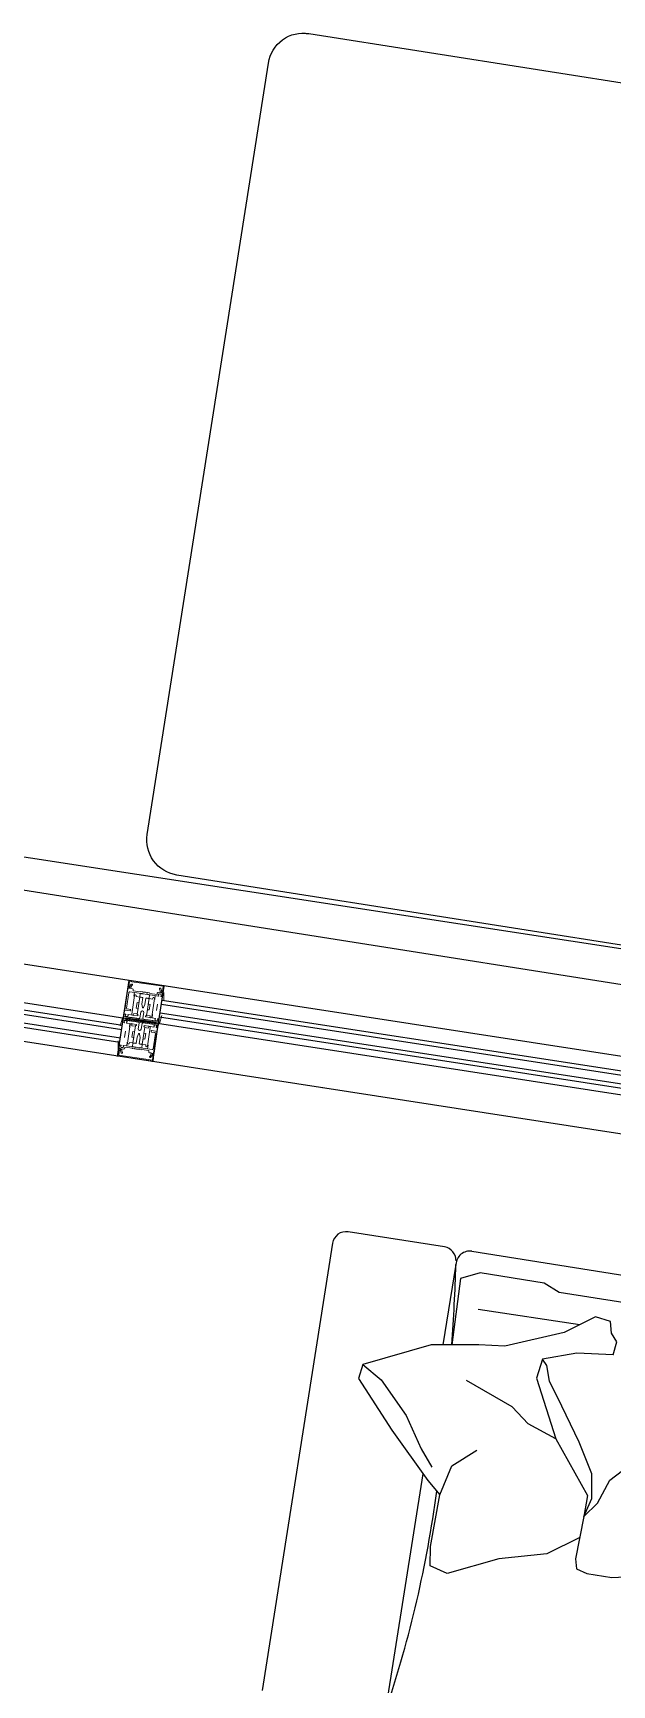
# Model space of a CAD drawing. Extents: x -678889171 to 586587, y -792238163 to 335485.
# Drawn here: x 32825 to 33642, y 26631 to 28958 of the extents above; entities that cross this region are included whole.
import ezdxf
from ezdxf.xclip import XClip

# ---------------------------------------------------------------- set-up
doc = ezdxf.new("R2010")
doc.units = 0
doc.header["$MEASUREMENT"] = 0
doc.header["$XCLIPFRAME"] = 2
doc.set_wipeout_variables(frame=1)
doc.layers.get('0').update_dxf_attribs({"color": 8})
for name, color, linetype in [('9TH-FURN$0$XR-A-TYP-7-8-9-10$0$I-CLNG', 252, 'Continuous'), ('9TH-FURN$0$XR-A-TYP-7-8-9-10$0$I-FURN', 252, 'Continuous'), ('9TH-FURN$0$XR-A-TYP-7-8-9-10$0$I-FURN-CHAR', 252, 'Continuous'), ('9TH-FURN$0$XR-A-TYP-7-8-9-10$0$I-WIPEOUT', 252, 'Continuous'), ('XR-A-9TH-FLOOR$0$A-SITE-PATT', 252, 'Continuous'), ('XR-A-TYP 00(OUTER)$0$A-GLAZ', 252, 'Continuous'), ('XR-A-TYP 00(OUTER)$0$A-SITE-PATT', 252, 'Continuous'), ('XR-A-TYP-4TH TO 10TH (OUTER)$0$A-DIM-IN', 252, 'Continuous')]:
    doc.layers.add(name, color=color, linetype=linetype)
doc.layers.add('XR-A-TYP 00(OUTER)$0$Main entrance$0$A-ELEV-GLAZ', color=252, linetype='Continuous', lineweight=20)

# ---------------------------------------------------------------- blocks, each defined once
blk = doc.blocks.new('9TH-FURN$0$XR-A-TYP-7-8-9-10$0$A$C70256c7c')
blk.add_wipeout([(1086.8, 652.2), (948.9, 652.2), (935.2, 657.8), (929.6, 671.5), (929.6, 1309.2), (935.2, 1322.8), (948.9, 1328.5), (1086.5, 1328.5), (1099.3, 1323.7), (1106.2, 1307.2), (1111, 1322), (1125.4, 1328.5), (2333.7, 1327.9), (2348.2, 1321.3), (2352.9, 1306.2), (2359.9, 1323), (2372.7, 1327.9), (2510.2, 1327.9), (2523.9, 1322.2), (2529.6, 1308.6), (2529.6, 670.9), (2523.9, 657.2), (2510.2, 651.5), (2372.4, 651.5), (2358.7, 657.2), (2353, 670.9), (2352.9, 673.3), (2348.2, 658.1), (2333.7, 651.5), (1748.9, 651.5), (1735.2, 657.2), (1729.6, 670.9), (1723.9, 657.2), (1710.2, 651.5), (1748.9, 652.2), (1735.2, 657.8), (1729.6, 671.5), (1723.9, 657.8), (1710.2, 652.2), (1125.4, 652.2), (1111, 658.7), (1106.1, 671.5), (1100.5, 657.8)]).dxf.layer = '9TH-FURN$0$XR-A-TYP-7-8-9-10$0$I-WIPEOUT'
for p, q in [((1086.5, 1328.5), (948.9, 1328.5)), ((1125.4, 1328.5), (2333.7, 1327.9)), ((929.6, 1309.2), (929.6, 671.5)), ((1106.2, 1192), (1106.3, 1306.8)), ((1345.1, 1215.4), (1294, 1209.5)), ((1247.6, 1193.7), (1243.3, 1166.3)), ((1294, 1209.5), (1247.6, 1193.7)), ((1243.3, 1166.3), (1283.4, 1085.8)), ((1241.7, 1100.6), (1215.8, 1120.9)), ((1283.4, 1085.8), (1339.8, 1014.2)), ((1106.1, 671.5), (1106.2, 1008.3)), ((1339.8, 1014.2), (1339.8, 983.8)), ((1132.4, 908.6), (1134, 982.4)), ((1338.6, 953.7), (1296, 923.7)), ((1136.4, 881.5), (1132.4, 908.6)), ((1296, 923.7), (1230.2, 906.6)), ((1230.2, 906.6), (1161.5, 874.7)), ((1161.5, 874.7), (1136.4, 881.5))]:
    blk.add_line(p, q)
at = {"ltscale": 0.1}
blk.add_line((1215.8, 1120.9), (1146.4, 1147.6), dxfattribs=at)
at = {"ltscale": 0.2}
for p, q in [((1283.4, 1085.8), (1241.7, 1100.6)), ((1144.4, 1025.4), (1175.9, 1053)), ((1134, 982.4), (1144.4, 1025.4))]:
    blk.add_line(p, q, dxfattribs=at)
for points in [[(1655.7, 967.6), (1619.6, 967.6), (1666.7, 986.1), (1684.1, 1007.7), (1696.5, 1040), (1696.5, 1134.7), (1700, 1140.1), (1706.2, 1224), (1719.1, 1242.6), (1722, 1282.9), (1699.6, 1302), (1592.7, 1300.2), (1539.9, 1290.3), (1443.9, 1290.3), (1256, 1290.3), (1233.4, 1300.2), (1141.8, 1300.2), (1115.7, 1288.2), (1118.2, 1193.9)], [(1345.1, 1215.4), (1347.3, 1234.2), (1338.1, 1245.4), (1333.8, 1261.3), (1311.9, 1264.5), (1272.1, 1235.8), (1192.4, 1203.6), (1155.8, 1200), (1089.4, 1189.3), (998.3, 1147.1), (995.5, 1126.8), (1053.2, 1062), (1114.4, 1000), (1134, 982.4)], [(1147.2, 1249.2), (1292, 1250.1)], [(1339.8, 983.8), (1346.8, 1011), (1341.1, 1045.2), (1317, 1086.4), (1284.7, 1132.6), (1262.1, 1165), (1254.9, 1185.8), (1247.6, 1193.7)], [(1339.8, 983.8), (1337.3, 923.5), (1341, 909.4), (1356.1, 905.1), (1391.8, 905.1), (1439, 915), (1479.4, 923.5), (1509.7, 920.6), (1508.8, 919.8), (1564.4, 928.9), (1618.4, 925.9)]]:
    blk.add_lwpolyline(points)
at = {"ltscale": 0.1}
blk.add_lwpolyline([(998.3, 1147.1), (1027.2, 1129.7), (1069.7, 1085.6), (1098.2, 1042.4), (1116.8, 1019.4)], dxfattribs=at)
at = {"ltscale": 0.2}
blk.add_lwpolyline([(1339.8, 983.8), (1355.6, 1005.3), (1367.7, 1040.2), (1391.8, 1065.5), (1412, 1065.5)], dxfattribs=at)
for centre, radius, start, end in [((948.9, 1309.2), 19.3, 90, 180), ((1086.5, 1309.2), 19.3, 7.1759, 90), ((1125.4, 1309.2), 19.3, 90, 187.0847), ((-1906.4, 932.4), 3035.8, 4.9425, 7.0847), ((-492.8, 947.1), 1622.3, 350.3034, 1.4051)]:
    blk.add_arc(centre, radius, start, end)
blk = doc.blocks.new('XR-A-TYP 00(OUTER)$0$conc w')
at = {"layer": 'XR-A-TYP 00(OUTER)$0$Main entrance$0$A-ELEV-GLAZ'}
for p, q in [((83819.6, 6992.5), (83819.6, 6983.1)), ((83869.6, 6992.5), (83819.6, 6992.5)), ((83819.6, 6992.5), (83819.6, 6983.1)), ((83819.6, 6981), (83819.6, 6977)), ((83819.6, 6981), (83819.6, 6950.2)), ((83821.1, 6981.6), (83820.2, 6981.6)), ((83821.1, 6981.6), (83820.2, 6981.6)), ((83820.7, 6983.5), (83820.7, 6991.2)), ((83820.7, 6991.2), (83868.5, 6991.2)), ((83821.3, 6983.5), (83820.7, 6983.5)), ((83820.9, 6981.8), (83821.3, 6981.8)), ((83823.6, 6987.5), (83821.4, 6983.7)), ((83823.8, 6984.5), (83825.1, 6986.7)), ((83823.8, 6981.6), (83823.8, 6984.5)), ((83826.2, 6981.6), (83823.8, 6981.6)), ((83865.4, 6981.6), (83863, 6981.6)), ((83864.1, 6986.7), (83865.4, 6984.5)), ((83865.4, 6984.5), (83865.4, 6981.6)), ((83867.8, 6983.7), (83865.5, 6987.5)), ((83868.5, 6983.5), (83867.9, 6983.5)), ((83867.9, 6981.8), (83868.3, 6981.8)), ((83869, 6981.6), (83868.1, 6981.6)), ((83868.5, 6991.2), (83868.5, 6983.5)), ((83869.6, 6983.1), (83869.6, 6992.5)), ((83869.6, 6977), (83869.6, 6981)), ((83872.5, 6971.3), (83870.9, 6982.7)), ((83821.7, 6953.5), (83821.7, 6975.3)), ((83823, 6976.6), (83839.8, 6976.6)), ((83827.5, 6978.7), (83827.5, 6980.3)), ((83837.7, 6978.7), (83827.5, 6978.7)), ((83829.7, 6976.6), (83829.7, 6971.3)), ((83830.2, 6972.6), (83830.2, 6946.2)), ((83832.8, 6971.3), (83832.8, 6972.6)), ((83838, 6971.3), (83832.8, 6971.3)), ((83835.3, 6955.4), (83835.3, 6963.4)), ((83835.3, 6963.4), (83838, 6963.4)), ((83838.2, 6979.3), (83837.7, 6978.7)), ((83838, 6971.3), (83838, 6976.6)), ((83839.3, 6976.6), (83838, 6976.6)), ((83838.8, 6971.3), (83838, 6971.3)), ((83838, 6971.3), (83838, 6946.7)), ((83839.3, 6971.3), (83838, 6971.3)), ((83838, 6963.4), (83838, 6971.3)), ((83844.3, 6979.3), (83838.2, 6979.3)), ((83839.1, 6971.6), (83838.8, 6971.3)), ((83839.5, 6971.3), (83839.1, 6971.6)), ((83841, 6971.3), (83839.5, 6971.3)), ((83839.8, 6976.6), (83840.2, 6976.3)), ((83840.2, 6976.3), (83840.5, 6976.6)), ((83840.5, 6976.6), (83848.7, 6976.6)), ((83841.3, 6971.6), (83841, 6971.3)), ((83841.6, 6971.3), (83841.3, 6971.6)), ((83842.5, 6971.3), (83841.6, 6971.3)), ((83841.8, 6976.6), (83841.8, 6979.3)), ((83842.5, 6962.2), (83842.5, 6971.3)), ((83843.7, 6957.6), (83842.5, 6962.2)), ((83844.6, 6978.9), (83844.3, 6979.3)), ((83844.9, 6979.3), (83844.6, 6978.9)), ((83850.9, 6979.3), (83844.9, 6979.3)), ((83846.7, 6962.2), (83845.5, 6957.6)), ((83847.6, 6971.3), (83846.7, 6971.3)), ((83846.7, 6971.3), (83846.7, 6962.2)), ((83847.4, 6976.6), (83847.4, 6979.3)), ((83847.9, 6971.6), (83847.6, 6971.3)), ((83848.2, 6971.3), (83847.9, 6971.6)), ((83849.7, 6971.3), (83848.2, 6971.3)), ((83848.7, 6976.6), (83849, 6976.3)), ((83849, 6976.3), (83849.4, 6976.6)), ((83849.4, 6976.6), (83864.1, 6976.6)), ((83850.1, 6971.6), (83849.7, 6971.3)), ((83851.2, 6976.6), (83849.9, 6976.6)), ((83851.2, 6971.3), (83849.9, 6971.3)), ((83850.4, 6971.3), (83850.1, 6971.6)), ((83851.2, 6971.3), (83850.4, 6971.3)), ((83851.5, 6978.7), (83850.9, 6979.3)), ((83851.2, 6976.6), (83851.2, 6971.3)), ((83851.2, 6971.3), (83856.4, 6971.3)), ((83851.2, 6963.4), (83851.2, 6971.3)), ((83851.2, 6946.7), (83851.2, 6971.3)), ((83853.9, 6963.4), (83851.2, 6963.4)), ((83861.7, 6978.7), (83851.5, 6978.7)), ((83853.9, 6955.4), (83853.9, 6963.4)), ((83856.4, 6971.3), (83856.4, 6972.6)), ((83859, 6972.6), (83859, 6946.2)), ((83859.4, 6976.6), (83859.4, 6971.3)), ((83861.7, 6980.3), (83861.7, 6978.7)), ((83863.8, 6978.5), (83863.8, 6978.7)), ((83864.1, 6956.2), (83864.1, 6965.3)), ((83864.9, 6979.8), (83866.7, 6979.8)), ((83867.4, 6976.6), (83869.2, 6976.6)), ((83867.8, 6978.7), (83867.8, 6978.5)), ((83819.6, 6950.2), (83827.4, 6950.2)), ((83819.6, 6944.4), (83819.6, 6936.2, 0)), ((83819.6, 6944.4), (83819.6, 6936.4)), ((83819.6, 6936.2), (83869.6, 6936.2)), ((83821.8, 6944.9), (83820, 6944.9)), ((83821.4, 6942.7), (83821.4, 6943)), ((83824.3, 6941.7), (83822.5, 6941.7)), ((83822.9, 6938), (83822.9, 6937.5, 0)), ((83866.3, 6937.5), (83822.9, 6937.5)), ((83827.4, 6952.3), (83823, 6952.3)), ((83827.7, 6938.4), (83823.3, 6938.4)), ((83832.5, 6944.9), (83825.1, 6944.9)), ((83825.4, 6943), (83825.4, 6942.7)), ((83828.1, 6950.8), (83828.1, 6951.6)), ((83838, 6941.2), (83828.2, 6941.2)), ((83828.2, 6941.2), (83828.2, 6938.8)), ((83832.8, 6944.5), (83832.5, 6944.9)), ((83832.8, 6947.5), (83838, 6947.5)), ((83832.8, 6946.2), (83832.8, 6947.5)), ((83833.1, 6944.9), (83832.8, 6944.5)), ((83839, 6944.9), (83833.1, 6944.9)), ((83838, 6955.4), (83835.3, 6955.4)), ((83838, 6947.5), (83838, 6955.4)), ((83838, 6938.8), (83838, 6941.2)), ((83838.2, 6946.5), (83839, 6946.5)), ((83840.1, 6938.4), (83838.4, 6938.4)), ((83839.2, 6946.3), (83839.2, 6945.1)), ((83841.2, 6941.2), (83840.5, 6941.2)), ((83840.5, 6941.2), (83840.5, 6938.8)), ((83842.5, 6950.6), (83842.5, 6942.5)), ((83846.7, 6942.5), (83846.7, 6950.6)), ((83848.7, 6941.2), (83848, 6941.2)), ((83848.7, 6938.8), (83848.7, 6941.2)), ((83850.8, 6938.4), (83849.1, 6938.4)), ((83850, 6945.1), (83850, 6946.3)), ((83850.2, 6946.5), (83851, 6946.5)), ((83856.1, 6944.9), (83850.2, 6944.9)), ((83851.2, 6955.4), (83853.9, 6955.4)), ((83851.2, 6947.5), (83851.2, 6955.4)), ((83856.4, 6947.5), (83851.2, 6947.5)), ((83861, 6941.2), (83851.2, 6941.2)), ((83851.2, 6941.2), (83851.2, 6938.8)), ((83856.4, 6944.5), (83856.1, 6944.9)), ((83856.4, 6946.2), (83856.4, 6947.5)), ((83856.7, 6944.9), (83856.4, 6944.5)), ((83864.1, 6944.9), (83856.7, 6944.9)), ((83859.4, 6944.9), (83859.4, 6950.2)), ((83861, 6938.8), (83861, 6941.2)), ((83865.9, 6938.4), (83861.4, 6938.4)), ((83863.8, 6942.7), (83863.8, 6943)), ((83866.7, 6941.7), (83864.9, 6941.7)), ((83866.3, 6937.5, 0), (83866.3, 6938)), ((83869.2, 6944.9), (83867.4, 6944.9)), ((83867.8, 6943), (83867.8, 6942.7)), ((83869.6, 6936.2, 0), (83869.6, 6944.4)), ((83872.5, 6950.2), (83870.9, 6938.7))]:
    blk.add_line(p, q, dxfattribs=at)
for centre, radius, start, end in [((83820.9, 6983.1), 1.27, 180, 270), ((83820.2, 6981), 0.635, 90, 180), ((83820.2, 6981), 0.635, 90, 180), ((83821.1, 6982.7), 1.06, 270, 71.3371), ((83821.3, 6982.7), 0.847, 270, 90), ((83824.4, 6987.1), 0.847, 330, 150), ((83826.2, 6980.3), 1.27, 360, 90), ((83863, 6980.3), 1.27, 90, 180), ((83864.8, 6987.1), 0.847, 30, 210), ((83868.1, 6982.7), 1.06, 108.6629, 270), ((83867.9, 6982.7), 0.847, 90, 270), ((83868.3, 6983.1), 1.27, 270, 360), ((83869, 6981), 0.635, 360, 90), ((83823, 6975.3), 1.27, 90, 180), ((83831.5, 6972.6), 1.32, 360, 180), ((83844.6, 6957.8), 0.911, 195, 345), ((83857.7, 6972.6), 1.32, 360, 180), ((83864.9, 6978.7), 1.06, 90, 180), ((83865.7, 6978.5), 1.91, 180, 225.1897), ((83864.1, 6976.9), 0.318, 270, 45.1897), ((83866.7, 6978.7), 1.06, 360, 90), ((83867.4, 6976.9), 0.318, 134.8103, 270), ((83865.9, 6978.5), 1.91, 314.8103, 360), ((83869.2, 6977), 0.423, 270, 0), ((83820, 6944.4), 0.423, 90, 180), ((83823.3, 6943), 1.91, 134.8103, 180), ((83822.5, 6942.7), 1.06, 180, 270), ((83823, 6953.5), 1.27, 180, 270), ((83821.8, 6944.5), 0.318, 314.8103, 90), ((83823.3, 6938), 0.423, 90, 180), ((83824.3, 6942.7), 1.06, 270, 360), ((83825.1, 6944.5), 0.318, 90, 225.1897), ((83823.5, 6943), 1.91, 360, 45.1897), ((83827.4, 6951.6), 0.635, 360, 90), ((83827.4, 6950.8), 0.635, 270, 360), ((83827.7, 6938.8), 0.423, 270, 360), ((83831.5, 6946.2), 1.32, 180, 360), ((83838.2, 6946.7), 0.212, 180, 270), ((83838.4, 6938.8), 0.423, 180, 270), ((83839, 6946.3), 0.212, 360, 90), ((83839, 6945.1), 0.212, 270, 360), ((83840.1, 6938.8), 0.423, 270, 360), ((83841.2, 6942.5), 1.27, 270, 360), ((83844.6, 6950.6), 2.12, 360, 180), ((83848, 6942.5), 1.27, 180, 270), ((83849.1, 6938.8), 0.423, 180, 270), ((83850.2, 6946.3), 0.212, 90, 180), ((83850.2, 6945.1), 0.212, 180, 270), ((83850.8, 6938.8), 0.423, 270, 0), ((83851, 6946.7), 0.212, 270, 360), ((83857.7, 6946.2), 1.32, 180, 360), ((83861.4, 6938.8), 0.423, 180, 270), ((83865.7, 6943), 1.91, 134.8103, 180), ((83864.9, 6942.7), 1.06, 180, 270), ((83864.1, 6944.5), 0.318, 314.8103, 90), ((83865.9, 6938), 0.423, 0, 90), ((83866.7, 6942.7), 1.06, 270, 360), ((83867.4, 6944.5), 0.318, 90, 225.1897), ((83865.9, 6943), 1.91, 360, 45.1897), ((83869.2, 6944.4), 0.423, 360, 90)]:
    blk.add_arc(centre, radius, start, end, dxfattribs=at)
blk = doc.blocks.new('XR-A-TYP 00(OUTER)$0$2nd floor towers$0$xref units$0$Sl-Dr-1500')
at = {"layer": 'XR-A-TYP 00(OUTER)$0$A-GLAZ'}
for p, q in [((525, 7.9, 0), (2125, 7.9, 0)), ((525, 7.9, 0), (2125, 7.9, 0)), ((1300, 8.1, 0), (1300, -99.9, 0)), ((1350, 8.1, 0), (1350, -99.9, 0)), ((1350, -11.9, 0), (2072.5, -12.2, 0)), ((1350, -17.9, 0), (2075, -18.2, 0)), ((525, -46.1, 0), (2075, -46.1, 0)), ((1350, -29.9, 0), (2075, -30.2, 0)), ((1350, -35.9, 0), (2072.2, -36.2, 0)), ((1300, -61.9, 0), (564.8, -62.1, 0)), ((1300, -55.9, 0), (578.1, -56.1, 0)), ((1300, -73.9, 0), (564.7, -74.1, 0)), ((1300, -79.9, 0), (577.9, -80.1, 0)), ((475, -100.1, 0), (2175, -100.1, 0))]:
    blk.add_line(p, q, dxfattribs=at)
at = {"layer": 'XR-A-TYP 00(OUTER)$0$A-SITE-PATT'}
for p, rotation in [((-82453.5, -7741.5, 0), 0.5169917593378173), ((85103.5, 7648.4, 0), 180.516990881463)]:
    blk.add_blockref('XR-A-TYP 00(OUTER)$0$conc w', p, dxfattribs=dict(at, rotation=rotation))
blk = doc.blocks.new('XR-A-TYP 00(OUTER)')
at = {"layer": 'XR-A-TYP 00(OUTER)$0$A-GLAZ', "zscale": -1, "rotation": 171.2325110583896}
blk.add_blockref('XR-A-TYP 00(OUTER)$0$2nd floor towers$0$xref units$0$Sl-Dr-1500', (37080.3, 13796.3, 0), dxfattribs=at)
blk = doc.blocks.new('XR-A-TYP-4TH TO 10TH (OUTER)')
at = {"layer": 'XR-A-TYP-4TH TO 10TH (OUTER)$0$A-DIM-IN'}
ref = blk.add_blockref('XR-A-TYP 00(OUTER)', (0, 0), dxfattribs=at)
XClip(ref).set_block_clipping_path([(19908.0302680896, -24395.0039034439), (141486.3941120692, 77630.6383366612)])

msp = doc.modelspace()

# ---------------------------------------------------------------- linework, layer by layer
at = {"layer": '9TH-FURN$0$XR-A-TYP-7-8-9-10$0$I-CLNG', "elevation": 0}
msp.add_lwpolyline([(34951.7, 27468.7), (30990.8, 28076.2)], dxfattribs=at)

# ---------------------------------------------------------------- block references
at = {"layer": '9TH-FURN$0$XR-A-TYP-7-8-9-10$0$I-FURN-CHAR', "rotation": 351.0663771428038}
msp.add_blockref('9TH-FURN$0$XR-A-TYP-7-8-9-10$0$A$C70256c7c', (32126, 26104, 0), dxfattribs=at)

# ---------------------------------------------------------------- next in the draw order: wipeouts: each hides what was drawn before it
msp.add_wipeout([(33072.8, 27764.6), (33027.8, 27771.6), (33013, 27776.4), (33000.5, 27785.4), (32989.4, 27801.8), (32985.6, 27820.1), (32987.3, 27835.8), (33157.1, 28915.4), (33177, 28948.1), (33214.2, 28957.1), (33254.5, 28950.7), (34343.2, 28779.5), (34354.4, 28789.9), (34390.9, 28787.4), (34400, 28786.8), (34460.1, 28770), (34477.3, 28765.5), (34546.9, 28755.6), (34548.4, 28755.3), (34611.4, 28752.1), (34637.9, 28748.4), (34646.9, 28746.9), (34655.9, 28730.3), (35140.6, 28654.1), (34953.4, 27468.8), (34469.5, 27544.9), (34468.9, 27541.4), (34457.7, 27531.1), (34412.1, 27534.2), (34340.9, 27554), (34225.3, 27567.1), (34186.2, 27570.7), (34165.2, 27574), (34156.2, 27590.6), (34156.7, 27594.1), (33027.8, 27771.6)]).translate(0, 0, 0).dxf.layer = '9TH-FURN$0$XR-A-TYP-7-8-9-10$0$I-WIPEOUT'

# ---------------------------------------------------------------- next in the draw order: linework, layer by layer
at = {"color": 240, "true_color": 0xed1f24}
msp.add_line((31452.2, 27964.8, 0), (34791.2, 27438.9, 0), dxfattribs=at)
at = {"layer": '9TH-FURN$0$XR-A-TYP-7-8-9-10$0$I-FURN', "elevation": 0}
msp.add_lwpolyline([(33214.2, 28957.1), (34343.2, 28779.5), (34156.7, 27594.1), (33027.8, 27771.6, -0.414214), (32986.2, 27828.8), (33157.1, 28915.4, -0.414214)], format="xyb", close=True, dxfattribs=at)

# ---------------------------------------------------------------- next in the draw order: block references
at = {"layer": 'XR-A-9TH-FLOOR$0$A-SITE-PATT'}
msp.add_blockref('XR-A-TYP-4TH TO 10TH (OUTER)', (-2800.4, 13522.1), dxfattribs=at)

doc.saveas('drawing.dxf')
